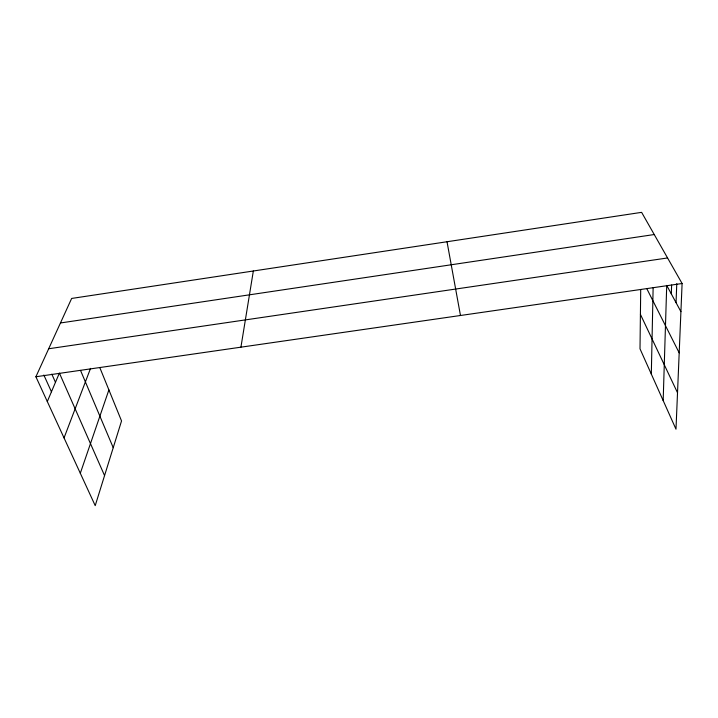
<?xml version="1.0" encoding="UTF-8"?>
<svg xmlns="http://www.w3.org/2000/svg" width="718" height="718" viewBox="0 0 718 718"><rect width="100%" height="100%" fill="white"/><g stroke="black" fill="none" stroke-linecap="round" stroke-linejoin="round"><path stroke-width="1.08" d="M640.707 289.596L640.007 348.822L675.988 429.193L682.1 283.511L641.623 212.348L71.647 298.446L35.9 376.762L95.216 505.651L121.539 420.945L99.829 367.643M651.316 374.096L653.129 287.792M663.172 400.572L666.717 285.405L680.915 311.657M671.321 293.904L671.617 285.046M676.051 302.655L676.769 283.673M240.925 347.171L253.337 271M80.308 473.252L108.894 389.892M64.046 437.917L90.549 368.37M47.307 401.541L59.388 373.064L104.559 475.594M60.447 322.974L654.242 234.535M48.68 348.76L667.569 257.959M35.9 376.762L682.1 283.511M646.747 288.555L679.192 352.861M640.411 314.349L677.514 392.746M43.852 375.038L51.445 391.786M51.822 374.141L55.465 382.299M80.524 370.407L113.229 447.682M447.018 241.751L460.471 315.489"/></g></svg>
